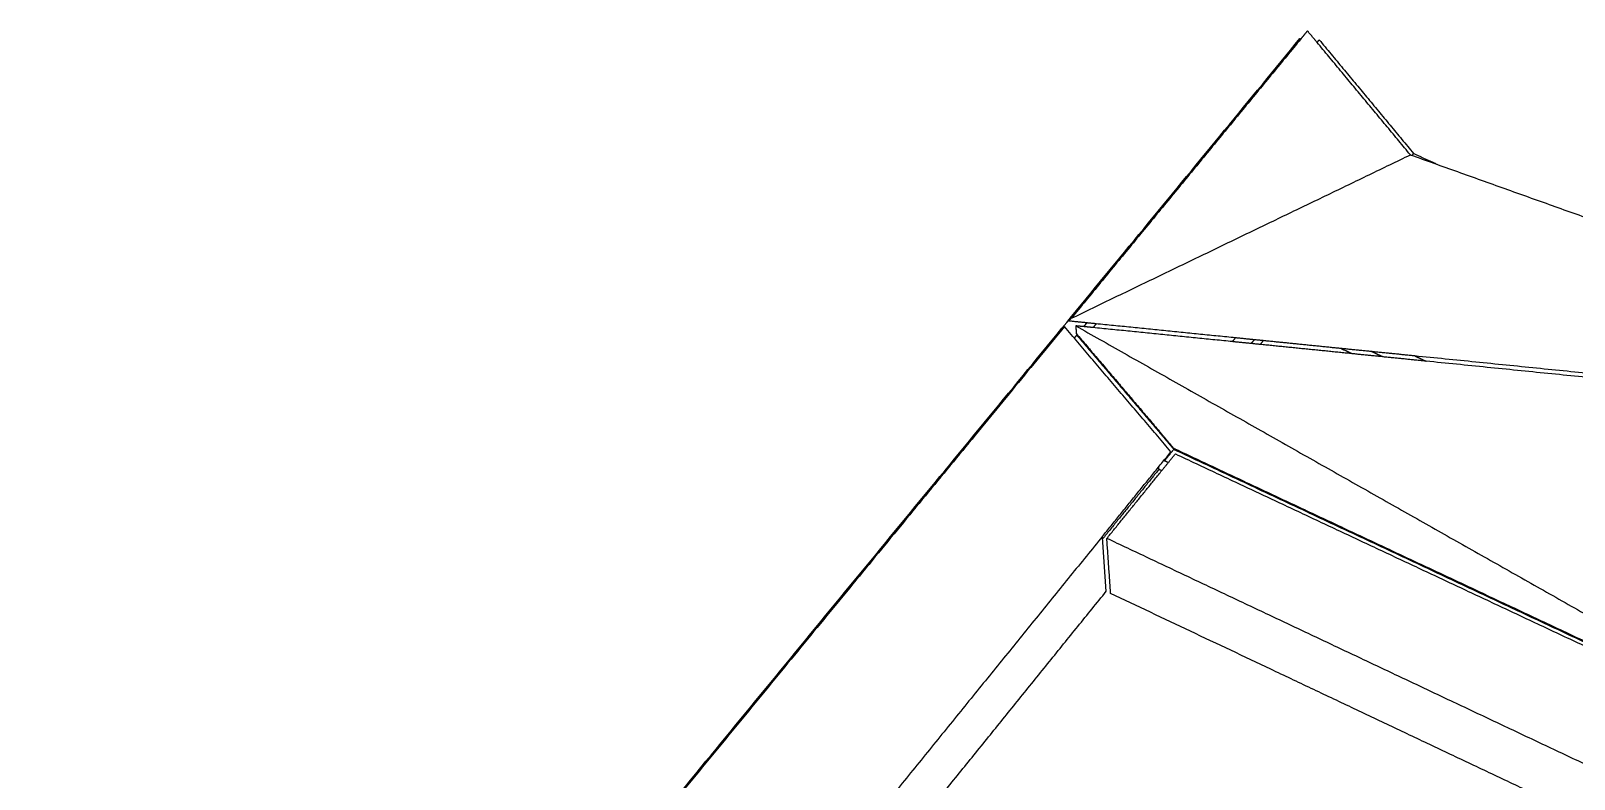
# Model space of a CAD drawing. Header units: millimetres. Extents: x 7297 to 60227, y -7497 to 19324.
# Drawn here: x 40269 to 43135, y 11621 to 13010 of the extents above; entities that cross this region are included whole.
import ezdxf

# ---------------------------------------------------------------- set-up
doc = ezdxf.new("R2010")
doc.units = ezdxf.units.MM
doc.layers.add('Make2D_PANEL', color=252, linetype='Continuous')
doc.layers.add('Make2D_PIPE', color=7, linetype='Continuous', true_color=0xbf3f3f)

msp = doc.modelspace()

# ---------------------------------------------------------------- linework, layer by layer
at = {"layer": 'Make2D_PANEL'}
for points, weights, degree in [([(42639.61, 13010.42), (42633.43, 13002.9), (42627.25, 12995.38)], [38801.9586731, 38793.3042639, 38784.6498547], 2), ([(42639.61, 13010.42), (42633.43, 13002.9), (42627.25, 12995.38)], [38801.9586731, 38793.3042639, 38784.6498547], 2), ([(42657.44, 12988.95), (42648.53, 12999.68), (42639.61, 13010.42)], [38819.1445839, 38810.5516285, 38801.9586731], 2), ([(42657.44, 12988.95), (42648.53, 12999.68), (42639.61, 13010.42)], [38819.1445839, 38810.5516285, 38801.9586731], 2), ([(42627.25, 12995.38), (42415.74, 12738.03), (42200.98, 12476.71)], [38784.6498547, 38490.686053, 38196.7222512], 2), ([(42830.81, 12780.25), (42744.31, 12884.38), (42657.44, 12988.95)], [38987.0427823, 38903.0936831, 38819.1445839], 2), ([(42200.98, 12476.71), (42519.12, 12630.03), (42830.81, 12780.25)], [38196.7222512, 38591.8825167, 38987.0427823], 2), ([(42830.81, 12780.25), (43547.34, 12524.18), (44283.42, 12261.12)], [38987.0427823, 38469.0495597, 37951.0563371], 2), ([(42830.81, 12780.25), (43547.34, 12524.18), (44283.42, 12261.12)], [38987.0427823, 38469.0495597, 37951.0563371], 2), ([(42831.93, 12778.89), (42831.37, 12779.57), (42830.81, 12780.25)], [38988.1404288, 38987.5916055, 38987.0427823], 2), ([(42831.93, 12778.89), (42831.37, 12779.57), (42830.81, 12780.25)], [38988.1404288, 38987.5916055, 38987.0427823], 2), ([(42195.03, 12471.8), (42197.01, 12473.43), (42199, 12475.07), (42200.98, 12476.71)], [38184.7003008, 38188.7076176, 38192.7149344, 38196.7222512], 3), ([(42247.29, 12466.52), (42221.16, 12469.16), (42195.03, 12471.8)], [38178.8191214, 38181.7597111, 38184.7003008], 2), ([(42506, 12440.42), (42376.6, 12453.48), (42247.29, 12466.52)], [38149.7275774, 38164.2733494, 38178.8191214], 2), ([(42506, 12440.42), (42376.6, 12453.48), (42247.29, 12466.52)], [38149.7275774, 38164.2733494, 38178.8191214], 2), ([(42188.51, 12461.55), (41814.65, 12006.65), (41430.71, 11539.49)], [38179.8009279, 37679.0835888, 37178.3662497], 2), ([(42386.15, 12228.93), (42287.57, 12344.95), (42188.51, 12461.55)], [38365.9826836, 38272.8918058, 38179.8009279], 2), ([(42209.4, 12462.75), (42937.82, 12050.8), (43675.17, 11633.8)], [38174.6106499, 37943.3785292, 37712.1464085], 2), ([(42241.53, 12459.51), (42225.47, 12461.13), (42209.4, 12462.75)], [38170.9953608, 38172.8030054, 38174.6106499], 2), ([(42209.4, 12462.75), (42209.91, 12455.58), (42210.41, 12448.42)], [38174.6106499, 38188.5877554, 38202.5648608], 2), ([(42209.4, 12462.75), (42209.91, 12455.58), (42210.41, 12448.42)], [38174.6106499, 38188.5877554, 38202.5648608], 2), ([(42210.41, 12448.42), (42287.78, 12357.34), (42364.85, 12266.6)], [38202.5648608, 38275.313311, 38348.0617611], 2), ([(42500.3, 12433.4), (42370.87, 12446.46), (42241.53, 12459.51)], [38141.9038872, 38156.449624, 38170.9953608], 2), ([(42500.3, 12433.4), (42370.87, 12446.46), (42241.53, 12459.51)], [38141.9038872, 38156.449624, 38170.9953608], 2), ([(42557.49, 12435.23), (42531.74, 12437.83), (42506, 12440.42)], [38143.9435807, 38146.835579, 38149.7275774], 2), ([(42551.79, 12428.2), (42526.04, 12430.8), (42500.3, 12433.4)], [38136.1195658, 38139.0117265, 38141.9038872], 2), ([(42723.07, 12410.92), (42637.41, 12419.56), (42551.79, 12428.2)], [38116.8936593, 38126.5066125, 38136.1195658], 2), ([(42723.07, 12410.92), (42637.41, 12419.56), (42551.79, 12428.2)], [38116.8936593, 38126.5066125, 38136.1195658], 2), ([(42702.17, 12420.63), (42629.81, 12427.93), (42557.49, 12435.23)], [38127.6987411, 38135.8211609, 38143.9435807], 2), ([(42702.17, 12420.63), (42629.81, 12427.93), (42557.49, 12435.23)], [38127.6987411, 38135.8211609, 38143.9435807], 2), ([(42838.93, 12406.84), (42770.54, 12413.74), (42702.17, 12420.63)], [38112.3560729, 38120.027407, 38127.6987411], 2), ([(42859.88, 12397.12), (42791.46, 12404.02), (42723.07, 12410.92)], [38101.5513424, 38109.2225009, 38116.8936593], 2), ([(43746.45, 12315.29), (43292.08, 12361.12), (42838.93, 12406.84)], [38010.8586894, 38061.6073812, 38112.3560729], 2), ([(43746.45, 12315.29), (43292.08, 12361.12), (42838.93, 12406.84)], [38010.8586894, 38061.6073812, 38112.3560729], 2), ([(43767.71, 12305.51), (43313.19, 12351.37), (42859.88, 12397.12)], [38000.0533089, 38050.8023257, 38101.5513424], 2), ([(43767.71, 12305.51), (43313.19, 12351.37), (42859.88, 12397.12)], [38000.0533089, 38050.8023257, 38101.5513424], 2), ([(42364.85, 12266.6), (42378.12, 12250.98), (42391.37, 12235.38)], [38348.0617611, 38360.611594, 38373.1614268], 2), ([(42391.37, 12235.38), (42392.87, 12234.67), (42394.37, 12233.97)], [38373.1614268, 38372.3773959, 38371.593365], 2), ([(42258.9, 12071.95), (42322.67, 12150.62), (42386.15, 12228.93)], [38192.0178064, 38279.000245, 38365.9826836], 2), ([(42369.23, 12194.05), (42381.81, 12209.57), (42394.37, 12225.07)], [38327.1902009, 38344.4383096, 38361.6864183], 2), ([(42394.37, 12233.97), (43028.67, 11936.33), (43674.02, 11633.51)], [38371.593365, 38042.9970534, 37714.4007418], 2), ([(42394.37, 12225.07), (43021.99, 11930.49), (43660.43, 11630.83)], [38361.6864183, 38036.6023411, 37711.5182639], 2), ([(42267.15, 12068.05), (42318.28, 12131.16), (42369.23, 12194.05)], [38187.7215411, 38257.455871, 38327.1902009], 2), ([(42267.15, 12068.05), (42318.28, 12131.16), (42369.23, 12194.05)], [38187.7215411, 38257.455871, 38327.1902009], 2), ([(42258.9, 12071.95), (42016.73, 11773.19), (41770.35, 11469.23)], [38192.0178064, 37865.2653445, 37538.5128826], 2), ([(42259.23, 12067.22), (42259.06, 12069.58), (42258.9, 12071.95)], [38201.4331214, 38196.7254639, 38192.0178064], 2), ([(42265.98, 11969.89), (42262.61, 12018.43), (42259.23, 12067.22)], [38396.2012643, 38298.8171928, 38201.4331214], 2), ([(42265.98, 11969.89), (42262.61, 12018.43), (42259.23, 12067.22)], [38396.2012643, 38298.8171928, 38201.4331214], 2), ([(42274.19, 11966), (42270.68, 12016.89), (42267.15, 12068.05)], [38391.9049989, 38289.81327, 38187.7215411], 2), ([(42274.19, 11966), (42270.68, 12016.89), (42267.15, 12068.05)], [38391.9049989, 38289.81327, 38187.7215411], 2), ([(43536.87, 11468.33), (42896.56, 11770.77), (42267.15, 12068.05)], [37537.5533867, 37862.6374639, 38187.7215411], 2), ([(41835.85, 11437.55), (42052.56, 11705.74), (42265.98, 11969.89)], [37816.4311721, 38106.3162182, 38396.2012643], 2), ([(41835.85, 11437.55), (42052.56, 11705.74), (42265.98, 11969.89)], [37816.4311721, 38106.3162182, 38396.2012643], 2), ([(43489.28, 11390.45), (42876.74, 11680.59), (42274.19, 11966)], [37765.9862665, 38078.9456327, 38391.9049989], 2), ([(43489.28, 11390.45), (42876.74, 11680.59), (42274.19, 11966)], [37765.9862665, 38078.9456327, 38391.9049989], 2)]:
    msp.add_rational_spline(points, weights, degree=degree, dxfattribs=at)
at = {"layer": 'Make2D_PIPE'}
for points, weights in [([(40081.37, 9900.48), (41409.42, 11516.25), (42625.72, 12996.08)], [35594.1921272, 37229.150894, 38864.1096609]), ([(40081.37, 9900.48), (41409.42, 11516.25), (42625.72, 12996.08)], [35594.1921272, 37229.150894, 38864.1096609]), ([(42625.72, 12996.08), (42626.49, 12995.73), (42627.25, 12995.38)], [38864.1096609, 38863.7063215, 38863.302982]), ([(42625.72, 12996.08), (42626.49, 12995.73), (42627.25, 12995.38)], [38864.1096609, 38863.7063215, 38863.302982]), ([(42657.44, 12988.95), (42659.43, 12991.37), (42661.41, 12993.79)], [38856.6652301, 38859.4526486, 38862.2400672]), ([(42657.44, 12988.95), (42659.43, 12991.37), (42661.41, 12993.79)], [38856.6652301, 38859.4526486, 38862.2400672]), ([(42661.41, 12993.79), (42749.21, 12888.07), (42836.64, 12782.8)], [38862.2400672, 38947.197002, 39032.1539368]), ([(42661.41, 12993.79), (42749.21, 12888.07), (42836.64, 12782.8)], [38862.2400672, 38947.197002, 39032.1539368]), ([(42836.64, 12782.8), (42835.18, 12781.01), (42833.72, 12779.21)], [39032.1539368, 39030.0843195, 39028.0147022]), ([(42836.64, 12782.8), (42859.45, 12772.33), (42882.28, 12761.86)], [39032.1535757, 39020.1044646, 39008.0553534]), ([(42836.64, 12782.8), (42859.45, 12772.33), (42882.28, 12761.86)], [39032.1535757, 39020.1044646, 39008.0553534]), ([(42229.85, 12468.28), (42226.97, 12464.78), (42224.09, 12461.27)], [38264.7603834, 38260.8398947, 38256.919406]), ([(42247.29, 12466.52), (42244.41, 12463.02), (42241.53, 12459.51)], [38328.043111, 38324.1168956, 38320.1906802]), ([(42247.29, 12466.52), (42244.41, 12463.02), (42241.53, 12459.51)], [38328.043111, 38324.1168956, 38320.1906802]), ([(42212.01, 12446.55), (42209.37, 12443.33), (42206.73, 12440.11)], [38240.4733261, 38236.8815975, 38233.2898689]), ([(42206.84, 12439.98), (42209.11, 12442.75), (42211.38, 12445.51)], [38233.9048899, 38236.993606, 38240.082322]), ([(42211.38, 12445.51), (42216.13, 12439.92), (42220.88, 12434.33)], [38240.082322, 38244.5456201, 38249.0089181]), ([(42500.3, 12433.4), (42503.15, 12436.91), (42506, 12440.42)], [38634.0736839, 38638.0356046, 38641.9975254]), ([(42500.3, 12433.4), (42503.15, 12436.91), (42506, 12440.42)], [38634.0736839, 38638.0356046, 38641.9975254]), ([(42540.73, 12436.92), (42537.88, 12433.41), (42535.03, 12429.89)], [38638.0459837, 38634.0836026, 38630.1212216]), ([(42221.62, 12435.23), (42221.25, 12434.78), (42220.88, 12434.33)], [38293.0321886, 38292.5275931, 38292.0229975]), ([(42221.62, 12435.23), (42221.25, 12434.78), (42220.88, 12434.33)], [38293.0321886, 38292.5275931, 38292.0229975]), ([(42220.88, 12434.33), (42292.62, 12349.87), (42364.11, 12265.7)], [38249.0089181, 38316.561773, 38384.1146278]), ([(42220.88, 12434.33), (42292.62, 12349.87), (42364.11, 12265.7)], [38249.0089181, 38316.561773, 38384.1146278]), ([(42557.49, 12435.23), (42554.64, 12431.72), (42551.79, 12428.2)], [38701.3286689, 38697.3595894, 38693.3905098]), ([(42557.49, 12435.23), (42554.64, 12431.72), (42551.79, 12428.2)], [38701.3286689, 38697.3595894, 38693.3905098]), ([(42702.17, 12420.64), (42712.62, 12415.78), (42723.07, 12410.92)], [38684.8466847, 38679.3650905, 38673.8834963]), ([(42702.17, 12420.64), (42712.62, 12415.78), (42723.07, 12410.92)], [38684.8466847, 38679.3650905, 38673.8834963]), ([(42779.59, 12405.22), (42769.13, 12410.08), (42758.67, 12414.94)], [38602.3183646, 38607.7906749, 38613.2629852]), ([(42838.93, 12406.84), (42849.41, 12401.98), (42859.88, 12397.12)], [38604.142012, 38598.670694, 38593.1993759]), ([(42838.93, 12406.84), (42849.41, 12401.98), (42859.88, 12397.12)], [38604.142012, 38598.670694, 38593.1993759]), ([(42838.93, 12406.84), (42838.93, 12406.84), (42838.93, 12406.84)], [38604.1441734, 38604.1439214, 38604.1436694]), ([(42364.11, 12265.71), (42364.48, 12266.16), (42364.85, 12266.61)], [38445.8878465, 38446.3917329, 38446.8956192]), ([(42364.11, 12265.71), (42364.48, 12266.16), (42364.85, 12266.61)], [38445.8878465, 38446.3917329, 38446.8956192]), ([(42364.11, 12265.7), (42377.78, 12249.61), (42391.44, 12233.54)], [38384.1146278, 38397.0554097, 38409.9961917]), ([(42384.16, 12243.87), (42383.79, 12243.42), (42383.43, 12242.96)], [38421.5157537, 38421.0117721, 38420.5077905]), ([(42374.03, 12212.05), (42373.46, 12212.32), (42372.9, 12212.58)], [38386.0670476, 38386.361588, 38386.6561283]), ([(42374.03, 12212.05), (42373.63, 12212.52), (42373.23, 12212.99)], [38386.0670476, 38385.6897021, 38385.3123565]), ([(42391.44, 12233.54), (42382.73, 12222.8), (42374.03, 12212.05)], [38409.9961917, 38398.0316197, 38386.0670476]), ([(42381.13, 12208.72), (42377.58, 12210.39), (42374.03, 12212.05)], [38382.354861, 38384.2109543, 38386.0670476]), ([(42391.44, 12233.54), (42392.37, 12233.1), (42393.31, 12232.66)], [38409.9963212, 38409.5061819, 38409.0160426]), ([(42394.37, 12233.97), (42393.84, 12233.31), (42393.31, 12232.66)], [38475.2879437, 38474.5554117, 38473.8228797]), ([(42394.37, 12233.97), (42393.84, 12233.31), (42393.31, 12232.66)], [38475.2879437, 38474.5554117, 38473.8228797]), ([(42393.31, 12232.66), (43030.52, 11933.64), (43678.88, 11629.38)], [38409.0160426, 38078.5989031, 37748.1817636]), ([(42393.31, 12232.66), (43030.52, 11933.64), (43678.88, 11629.38)], [38409.0160426, 38078.5989031, 37748.1817636]), ([(42364.01, 12196.5), (42311.72, 12131.98), (42259.23, 12067.22)], [38433.4968005, 38361.7477952, 38289.9987899]), ([(42364.01, 12196.5), (42311.72, 12131.98), (42259.23, 12067.22)], [38433.4968005, 38361.7477952, 38289.9987899]), ([(42364.01, 12196.5), (42363.86, 12198.87), (42363.71, 12201.25)], [38433.499655, 38428.7810838, 38424.0625125]), ([(42364.01, 12196.5), (42366.62, 12195.27), (42369.23, 12194.05)], [38433.499655, 38432.1324987, 38430.7653424]), ([(42364.01, 12196.5), (42366.62, 12195.27), (42369.23, 12194.05)], [38433.499655, 38432.1324987, 38430.7653424])]:
    msp.add_rational_spline(points, weights, degree=2, dxfattribs=at)

doc.saveas('drawing.dxf')
